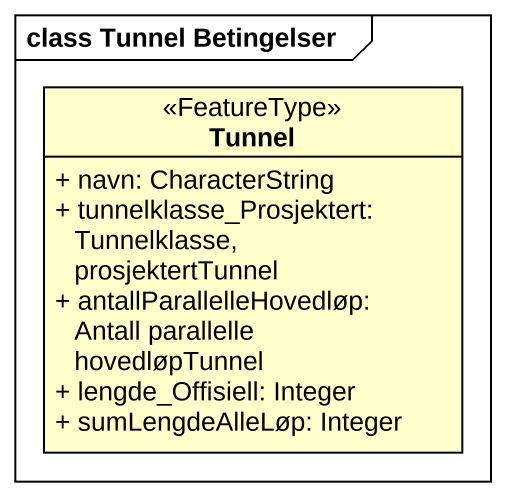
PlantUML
@startuml
mainframe class Tunnel Betingelser
hide circle
hide empty members
skinparam classAttributeIconSize 0
class Tunnel <<FeatureType>> {
  + navn: CharacterString
  + tunnelklasse_Prosjektert: Tunnelklasse, prosjektertTunnel
  + antallParallelleHovedløp: Antall parallelle hovedløpTunnel
  + lengde_Offisiell: Integer
  + sumLengdeAlleLøp: Integer
}
@enduml
